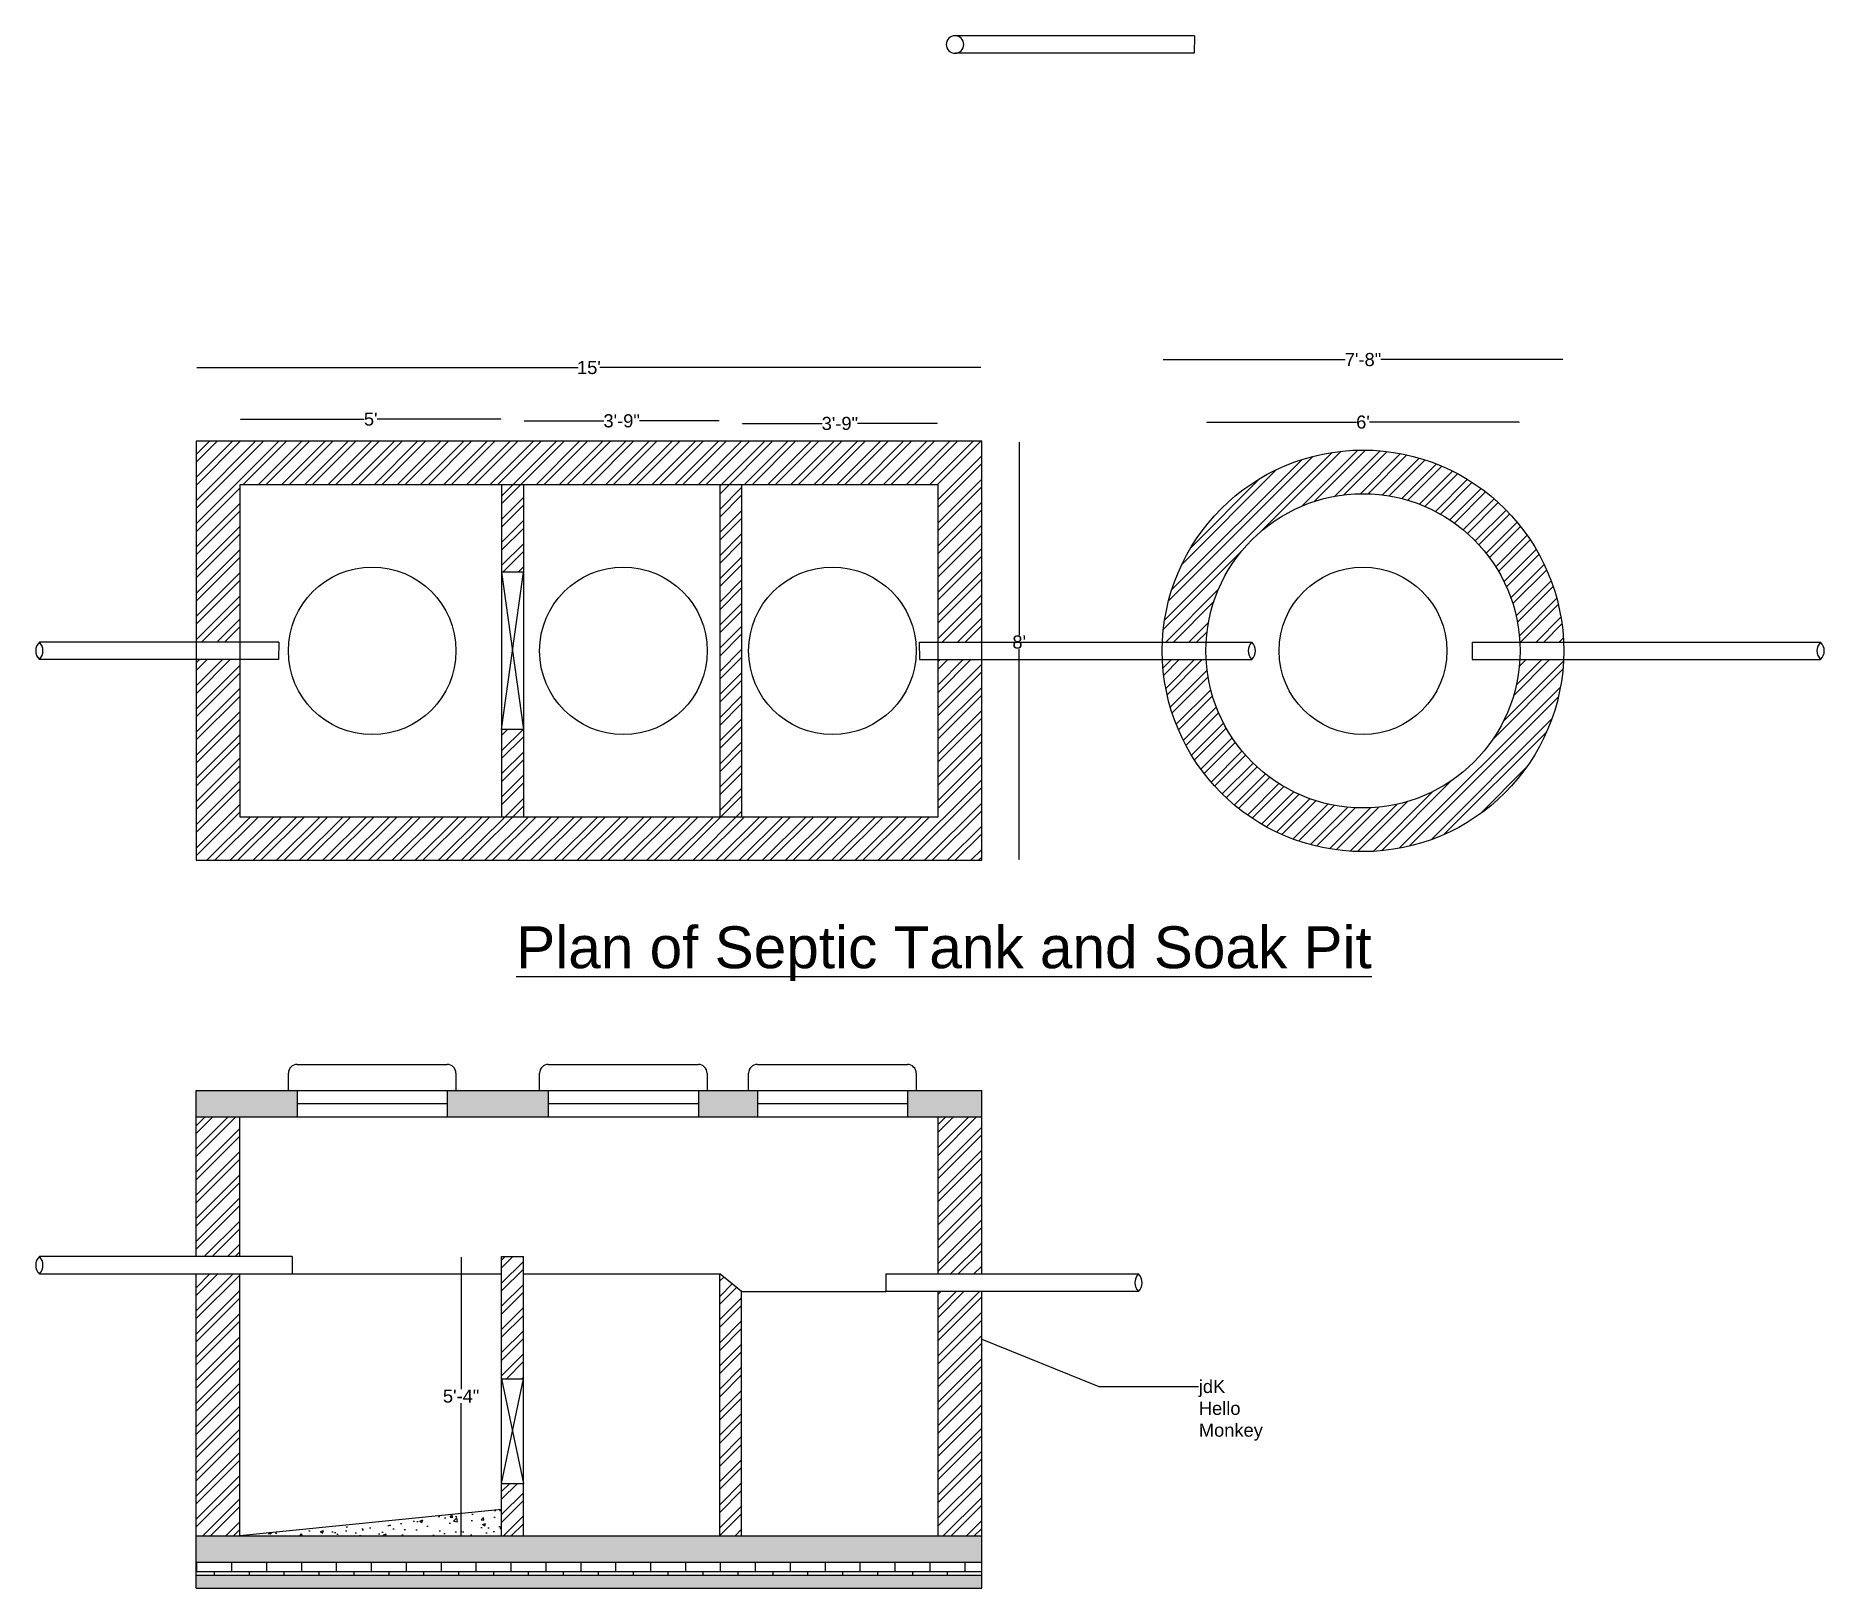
# Model space of a CAD drawing. Header units: inches. Extents: x -20 to 390, y -120 to 235.
import ezdxf

# ---------------------------------------------------------------- set-up
doc = ezdxf.new("R2010")
doc.units = ezdxf.units.IN
doc.header["$MEASUREMENT"] = 0
doc.styles.get("Standard").update_dxf_attribs({"font": 'arial.ttf'})
doc.dimstyles.get("Standard").update_dxf_attribs({"dimtxt": 3, "dimasz": 0.18, "dimexe": 0.18, "dimexo": 0.0625, "dimgap": 0.09, "dimtad": 0, "dimtih": 1, "dimtoh": 1, "dimdec": 1, "dimdsep": 46, "dimlunit": 3, "dimtxsty": 'Standard', "dimcen": 0.09, "dimse1": 1, "dimse2": 1, "dimclrd": 2, "dimadec": 0, "dimazin": 0, "dimtfac": 1, "dimtdec": 1, "dimtofl": 0, "dimtmove": 0, "dimatfit": 3, "dimfxl": 1, "dimtolj": 1, "dimtzin": 0, "dimarcsym": 0})
pattern_1 = [(45, (-182.9076, -44.3783), (-2.65165, 2.65165), []), (45, (-181.1398, -44.3783), (-2.65165, 2.65165), [])]

# ---------------------------------------------------------------- blocks, each defined once
blk = doc.blocks.new('*D1')
at = {"color": 2, "lineweight": -2, "transparency": 16777216}
for p, q in [((17.09, 159.44), (104.41, 159.44)), ((196.73, 159.44), (109.4, 159.44))]:
    blk.add_line(p, q, dxfattribs=at)
at = {"color": 2, "transparency": 16777216}
for points in [[(17.09, 159.47), (17.09, 159.41), (16.91, 159.44)], [(196.73, 159.47), (196.73, 159.41), (196.91, 159.44)]]:
    blk.add_solid(points, dxfattribs=at)
at = {"layer": 'Defpoints', "color": 0, "transparency": 16777216}
for p in [(196.91, 159.44), (16.91, 142.55), (196.91, 142.55)]:
    blk.add_point(p, dxfattribs=at)
at = {"color": 0, "transparency": 16777216, "insert": (106.91, 159.44), "char_height": 3, "attachment_point": 5}
blk.add_mtext("\\A1;15'", dxfattribs=at)
blk = doc.blocks.new('*D2')
at = {"color": 2, "lineweight": -2, "transparency": 16777216}
for p, q in [((205.51, 142.37), (205.51, 98.17)), ((205.51, 46.73), (205.51, 94.92))]:
    blk.add_line(p, q, dxfattribs=at)
at = {"color": 2, "transparency": 16777216}
for points in [[(205.48, 142.37), (205.54, 142.37), (205.51, 142.55)], [(205.48, 46.73), (205.54, 46.73), (205.51, 46.55)]]:
    blk.add_solid(points, dxfattribs=at)
at = {"layer": 'Defpoints', "color": 0, "transparency": 16777216}
for p in [(196.91, 142.55), (196.91, 46.55), (205.51, 46.55)]:
    blk.add_point(p, dxfattribs=at)
at = {"color": 0, "transparency": 16777216, "insert": (205.51, 96.55), "char_height": 3, "attachment_point": 5}
blk.add_mtext("\\A1;8'", dxfattribs=at)
blk = doc.blocks.new('*D3')
at = {"color": 2, "lineweight": -2, "transparency": 16777216}
for p, q in [((142.09, 146.63), (160.33, 146.63)), ((186.73, 146.63), (168.48, 146.63))]:
    blk.add_line(p, q, dxfattribs=at)
at = {"color": 2, "transparency": 16777216}
for points in [[(142.09, 146.66), (142.09, 146.6), (141.91, 146.63)], [(186.73, 146.66), (186.73, 146.6), (186.91, 146.63)]]:
    blk.add_solid(points, dxfattribs=at)
at = {"layer": 'Defpoints', "color": 0, "transparency": 16777216}
for p in [(186.91, 146.63), (141.91, 114.42), (186.91, 114.42)]:
    blk.add_point(p, dxfattribs=at)
at = {"color": 0, "transparency": 16777216, "insert": (164.41, 146.63), "char_height": 3, "attachment_point": 5}
blk.add_mtext('\\A1;3\'-9"', dxfattribs=at)
blk = doc.blocks.new('*D4')
at = {"color": 2, "lineweight": -2, "transparency": 16777216}
for p, q in [((27.09, 147.63), (55.44, 147.63)), ((86.73, 147.63), (58.38, 147.63))]:
    blk.add_line(p, q, dxfattribs=at)
at = {"color": 2, "transparency": 16777216}
for points in [[(27.09, 147.66), (27.09, 147.6), (26.91, 147.63)], [(86.73, 147.66), (86.73, 147.6), (86.91, 147.63)]]:
    blk.add_solid(points, dxfattribs=at)
at = {"layer": 'Defpoints', "color": 0, "transparency": 16777216}
for p in [(86.91, 147.63), (26.91, 132.55), (86.91, 132.55)]:
    blk.add_point(p, dxfattribs=at)
at = {"color": 0, "transparency": 16777216, "insert": (56.91, 147.63), "char_height": 3, "attachment_point": 5}
blk.add_mtext("\\A1;5'", dxfattribs=at)
blk = doc.blocks.new('*D5')
at = {"color": 2, "lineweight": -2, "transparency": 16777216}
for p, q in [((92.09, 147.23), (110.33, 147.23)), ((136.73, 147.23), (118.48, 147.23))]:
    blk.add_line(p, q, dxfattribs=at)
at = {"color": 2, "transparency": 16777216}
for points in [[(92.09, 147.26), (92.09, 147.2), (91.91, 147.23)], [(136.73, 147.26), (136.73, 147.2), (136.91, 147.23)]]:
    blk.add_solid(points, dxfattribs=at)
at = {"layer": 'Defpoints', "color": 0, "transparency": 16777216}
for p in [(136.91, 147.23), (91.91, 132.55), (136.91, 132.55)]:
    blk.add_point(p, dxfattribs=at)
at = {"color": 0, "transparency": 16777216, "insert": (114.41, 147.23), "char_height": 3, "attachment_point": 5}
blk.add_mtext('\\A1;3\'-9"', dxfattribs=at)
blk = doc.blocks.new('*D7')
at = {"color": 2, "lineweight": -2, "transparency": 16777216}
for p, q in [((238.47, 161.27), (280.22, 161.27)), ((330.11, 161.27), (288.35, 161.27))]:
    blk.add_line(p, q, dxfattribs=at)
at = {"color": 2, "transparency": 16777216}
for points in [[(238.47, 161.3), (238.47, 161.24), (238.29, 161.27)], [(330.11, 161.3), (330.11, 161.24), (330.29, 161.27)]]:
    blk.add_solid(points, dxfattribs=at)
at = {"layer": 'Defpoints', "color": 0, "transparency": 16777216}
for p in [(330.29, 161.27), (238.29, 94.55), (330.29, 94.55)]:
    blk.add_point(p, dxfattribs=at)
at = {"color": 0, "transparency": 16777216, "insert": (284.29, 161.27), "char_height": 3, "attachment_point": 5}
blk.add_mtext('\\A1;7\'-8"', dxfattribs=at)
blk = doc.blocks.new('*D8')
at = {"color": 2, "lineweight": -2, "transparency": 16777216}
for p, q in [((248.47, 146.94), (282.81, 146.94)), ((320.11, 146.94), (285.76, 146.94)), ((77.62, -44.4), (77.62, -74.61)), ((77.62, -108.04), (77.62, -77.84))]:
    blk.add_line(p, q, dxfattribs=at)
at = {"color": 2, "transparency": 16777216}
for points in [[(248.47, 146.97), (248.47, 146.91), (248.29, 146.94)], [(320.11, 146.97), (320.11, 146.91), (320.29, 146.94)], [(77.59, -44.4), (77.65, -44.4), (77.62, -44.22)], [(77.59, -108.04), (77.65, -108.04), (77.62, -108.22)]]:
    blk.add_solid(points, dxfattribs=at)
at = {"layer": 'Defpoints', "color": 0, "transparency": 16777216}
for p in [(320.29, 146.94), (248.29, 94.55), (320.29, 94.55), (77.62, -44.22), (86.91, -44.22), (86.91, -108.22)]:
    blk.add_point(p, dxfattribs=at)
at = {"color": 0, "transparency": 16777216, "char_height": 3, "attachment_point": 5}
for s, insert in [("\\A1;6'", (284.29, 146.94)), ('\\A1;5\'-4"', (77.62, -76.22))]:
    blk.add_mtext(s, dxfattribs=dict(at, insert=insert))

msp = doc.modelspace()

# ---------------------------------------------------------------- hatches: boundary and pattern name
h = msp.add_hatch()
h.set_pattern_fill('ANSI32', color=256, scale=10)
h.set_pattern_definition(pattern_1)
h.paths.add_polyline_path([(196.91, 92.55), (186.91, 92.55), (186.91, 56.55), (141.91, 56.55), (141.91, 132.55), (186.91, 132.55), (186.91, 96.55), (196.91, 96.55), (196.91, 142.55), (16.91, 142.55), (16.91, 96.55), (26.91, 96.55), (26.91, 132.55), (86.91, 132.55), (86.91, 112.55), (91.91, 112.55), (91.91, 132.55), (136.91, 132.55), (136.91, 56.55), (91.91, 56.55), (91.91, 76.55), (86.91, 76.55), (86.91, 56.55), (26.91, 56.55), (26.91, 92.55), (16.91, 92.55), (16.91, 46.55), (196.91, 46.55)])
h.paths.add_polyline_path([(248.34, 92.55), (238.33, 92.55, 0.957427), (330.24, 92.55), (320.23, 92.55, -0.945905)])
h.paths.add_polyline_path([(320.23, 96.55), (330.24, 96.55, 0.957427), (238.33, 96.55), (248.34, 96.55, -0.945905)])
h = msp.add_hatch()
h.set_pattern_fill('AR-CONC', color=256)
h.set_pattern_definition([(50, (-182.9076, 75.6217), (7.1726, -0.62752), [0.75, -8.25]), (355, (-182.9076, 75.622), (-1.38751, 7.52192), [0.6, -6.6]), (100.4514, (-182.31, 75.5694), (5.78509, 6.8944), [0.6374, -7.01142]), (46.1842, (-182.908, 77.622), (10.67241, -1.6552), [1.125, -12.375]), (96.6356, (-182.018, 77.484), (9.34662, 9.74119), [0.9561, -10.51714]), (351.1842, (-182.908, 77.622), (9.34662, 9.7412), [0.9, -9.9]), (21, (-181.9076, 77.1217), (5.96907, -4.02619), [0.75, -8.25]), (326, (-181.9076, 77.122), (2.43315, 7.2515), [0.6, -6.6]), (71.4514, (-181.41, 76.786), (8.40222, 3.22531), [0.6374, -7.01142]), (37.5, (-182.9076, 75.6217), (0.121599, 3.328939), [0, -6.52, 0, -6.7, 0, -6.625]), (7.5, (-182.9076, 75.6217), (2.630695, 3.944117), [0, -3.82, 0, -6.37, 0, -2.525]), (327.5, (-185.1376, 75.6217), (5.338224, -0.225549), [0, -2.5, 0, -7.8, 0, -10.35]), (317.5, (-186.1376, 75.6217), (5.83186, 1.00105), [0, -3.25, 0, -5.18, 0, -7.35])])
h.paths.add_polyline_path([(16.91, -108.22), (16.91, -114.22), (196.91, -114.22), (196.91, -108.22)])
h.paths.add_polyline_path([(40.04, -12.22), (40.04, -6.22), (16.91, -6.22), (16.91, -12.22)])
h.paths.add_polyline_path([(97.6, -12.22), (97.6, -6.22), (74.44, -6.22), (74.44, -12.22)])
h.paths.add_polyline_path([(179.91, -6.22), (179.91, -12.22), (196.91, -12.22), (196.91, -6.22)])
h.paths.add_polyline_path([(145.51, -12.22), (145.51, -6.22), (132, -6.22), (132, -12.22)])
h = msp.add_hatch()
h.set_pattern_fill('ANSI32', color=256, scale=10)
h.set_pattern_definition(pattern_1)
h.paths.add_polyline_path([(16.91, -44.22), (26.91, -44.22), (26.91, -12.22), (16.91, -12.22)])
h.paths.add_polyline_path([(26.91, -48.22), (16.91, -48.22), (16.91, -108.22), (26.91, -108.22)])
h.paths.add_polyline_path([(186.91, -48.22), (196.91, -48.22), (196.91, -12.22), (186.91, -12.22)])
h.paths.add_polyline_path([(196.91, -52.22), (186.91, -52.22), (186.91, -108.22), (196.91, -108.22)])
h.paths.add_polyline_path([(86.91, -108.22), (91.91, -108.22), (91.91, -96.22), (86.91, -96.22)])
h = msp.add_hatch()
h.set_pattern_fill('ANSI32', color=256, scale=10)
h.set_pattern_definition(pattern_1)
h.paths.add_polyline_path([(141.91, -52.22), (136.91, -48.22), (136.91, -108.22), (141.91, -108.22)])
h.paths.add_polyline_path([(86.91, -72.22), (91.91, -72.22), (91.91, -44.22), (86.91, -44.22)])
h = msp.add_hatch()
h.set_pattern_fill('AR-CONC', color=256)
h.set_pattern_definition([(50, (-182.9076, -44.3783), (7.1726, -0.62752), [0.75, -8.25]), (355, (-182.9076, -44.378), (-1.38751, 7.52192), [0.6, -6.6]), (100.4514, (-182.31, -44.4306), (5.78509, 6.8944), [0.6374, -7.01142]), (46.1842, (-182.908, -42.378), (10.6724, -1.6552), [1.125, -12.375]), (96.6356, (-182.018, -42.516), (9.3466, 9.7412), [0.9561, -10.51714]), (351.184, (-182.908, -42.378), (9.3466, 9.7412), [0.9, -9.9]), (21, (-181.9076, -42.8783), (5.96907, -4.02619), [0.75, -8.25]), (326, (-181.9076, -42.878), (2.43315, 7.2515), [0.6, -6.6]), (71.4514, (-181.41, -43.214), (8.40222, 3.22531), [0.6374, -7.01142]), (37.5, (-182.9076, -44.3783), (0.121599, 3.328939), [0, -6.52, 0, -6.7, 0, -6.625]), (7.5, (-182.9076, -44.3783), (2.630695, 3.944117), [0, -3.82, 0, -6.37, 0, -2.525]), (327.5, (-185.1376, -44.3783), (5.338224, -0.22555), [0, -2.5, 0, -7.8, 0, -10.35]), (317.5, (-186.1376, -44.3783), (5.83186, 1.00105), [0, -3.25, 0, -5.18, 0, -7.35])])
h.paths.add_polyline_path([(86.91, -102.22), (26.91, -108.22), (86.91, -108.22)])
h = msp.add_hatch()
h.set_pattern_fill('AR-B88', color=256)
h.set_pattern_definition([(0, (-182.9076, 75.622), (0, 8), []), (90, (-182.9076, 75.6217), (-4, 8), [8, -8])])
h.paths.add_polyline_path([(16.91, -114.22), (16.91, -117.22), (196.91, -117.22), (196.91, -114.22)])
h = msp.add_hatch()
h.set_pattern_fill('AR-SAND', color=256)
h.set_pattern_definition([(37.5, (-182.9076, 75.6217), (-0.0629934, 1.926824), [0, -1.52, 0, -1.7, 0, -1.625]), (7.5, (-182.9076, 75.6217), (1.769777, 2.822146), [0, -0.82, 0, -1.37, 0, -0.525]), (327.5, (-184.1376, 75.6217), (3.114142, 0.005659), [0, -0.5, 0, -1.8, 0, -2.35]), (317.5, (-184.1376, 75.6217), (3.006127, 0.877676), [0, -0.25, 0, -1.18, 0, -1.35])])
h.paths.add_polyline_path([(196.91, -120.22), (196.91, -117.22), (16.91, -117.22), (16.91, -120.22)])

# ---------------------------------------------------------------- linework, layer by layer
for p, q in [((245.66, 235.47), (190.8, 235.47)), ((245.66, 235.47), (245.61, 231.47)), ((245.61, 231.47), (190.8, 231.47)), ((26.91, 132.55), (26.91, 56.55)), ((91.91, 132.55), (26.91, 132.55)), ((86.91, 132.55), (86.91, 56.55)), ((91.91, 132.55), (91.91, 56.55)), ((141.91, 132.55), (91.91, 132.55)), ((136.91, 132.55), (136.91, 56.55)), ((186.91, 132.55), (141.91, 132.55)), ((141.91, 132.55), (141.91, 56.55)), ((186.91, 56.55), (186.91, 132.55)), ((91.91, 112.55), (86.91, 112.55)), ((86.91, 76.55), (91.91, 112.55)), ((86.91, 112.55), (91.91, 76.55)), ((35.85, 96.55), (-19.02, 96.55)), ((35.85, 96.55), (35.79, 92.55)), ((182.62, 96.55), (182.67, 92.55)), ((309.29, 96.55), (309.29, 92.55)), ((35.79, 92.55), (-19.02, 92.55)), ((91.91, 76.55), (86.91, 76.55)), ((26.91, 56.55), (86.91, 56.55)), ((86.91, 56.55), (136.91, 56.55)), ((136.91, 56.55), (186.91, 56.55)), ((38.04, -6.22), (38.04, -2.22)), ((40.04, -0.22), (74.44, -0.22)), ((76.44, -2.22), (76.44, -6.22)), ((95.6, -6.22), (95.6, -2.22)), ((97.6, -0.22), (132, -0.22)), ((134, -2.22), (134, -6.22)), ((143.51, -6.22), (143.51, -2.22)), ((145.51, -0.22), (179.91, -0.22)), ((181.91, -2.22), (181.91, -6.22)), ((16.91, -6.22), (196.91, -6.22)), ((16.91, -44.22), (16.91, -6.22)), ((40.04, -6.22), (40.04, -12.22)), ((74.44, -6.22), (74.44, -12.22)), ((97.6, -6.22), (97.6, -12.22)), ((132, -6.22), (132, -12.22)), ((145.51, -6.22), (145.51, -12.22)), ((179.91, -6.22), (179.91, -12.22)), ((196.91, -48.22), (196.91, -6.22)), ((16.91, -12.22), (196.91, -12.22)), ((26.91, -44.22), (26.91, -12.22)), ((74.44, -9.22), (40.04, -9.22)), ((132, -9.22), (97.6, -9.22)), ((179.91, -9.22), (145.51, -9.22)), ((186.91, -48.22), (186.91, -12.22)), ((38.91, -44.22), (-19.02, -44.22)), ((38.91, -44.22), (38.91, -48.22)), ((86.91, -108.22), (86.91, -44.22)), ((86.91, -44.22), (91.91, -44.22)), ((91.91, -108.22), (91.91, -44.22)), ((-19.02, -48.22), (38.91, -48.22)), ((16.91, -120.22), (16.91, -48.22)), ((26.91, -108.22), (26.91, -48.22)), ((38.91, -48.22), (86.91, -48.22)), ((91.91, -48.22), (136.91, -48.22)), ((136.91, -108.22), (136.91, -48.22)), ((141.91, -52.22), (136.91, -48.22)), ((174.91, -48.22), (232.83, -48.22)), ((174.91, -48.22), (174.91, -52.22)), ((141.91, -108.22), (141.91, -52.22)), ((141.91, -52.22), (174.91, -52.22)), ((232.83, -52.22), (174.91, -52.22)), ((186.91, -108.22), (186.91, -52.22)), ((196.91, -120.22), (196.91, -52.22)), ((86.91, -72.22), (91.91, -72.22)), ((86.91, -72.22), (91.91, -96.22)), ((86.91, -96.22), (91.91, -72.22)), ((86.91, -96.22), (91.91, -96.22)), ((86.91, -102.22), (26.91, -108.22)), ((86.91, -108.22), (86.91, -102.22)), ((16.91, -108.22), (196.91, -108.22)), ((16.91, -114.22), (196.91, -114.22)), ((16.91, -117.22), (196.91, -117.22)), ((16.91, -120.22), (196.91, -120.22))]:
    msp.add_line(p, q)
msp.add_lwpolyline([(16.91, 46.55), (196.91, 46.55), (196.91, 142.55), (16.91, 142.55)], close=True)
for points in [[(182.62, 96.55), (186.91, 96.55), (258.8, 96.55)], [(309.29, 96.55), (317.26, 96.55), (389.15, 96.55)], [(182.67, 92.55), (186.91, 92.55), (258.8, 92.55)], [(309.29, 92.55), (317.26, 92.55), (389.15, 92.55)]]:
    msp.add_lwpolyline(points)
for centre, radius in [((284.29, 94.55), 46), ((284.29, 94.55), 36), ((57.24, 94.55), 19.2), ((114.8, 94.55), 19.2), ((162.71, 94.55), 19.2), ((284.29, 94.55), 19.2)]:
    msp.add_circle(centre, radius)
for centre, radius, start, end in [((190.8, 233.47), 2, 90, 270), ((190.8, 233.47), 2, 270, 90), ((-17.02, 94.55), 2.83, 135, 225), ((-21.02, 94.55), 2.83, 315, 45), ((260.8, 94.55), 2.83, 135, 225), ((256.8, 94.55), 2.83, 315, 45), ((391.15, 94.55), 2.83, 135, 225), ((387.15, 94.55), 2.83, 315, 45), ((40.04, -2.22), 2, 90, 180), ((74.44, -2.22), 2, 0, 90), ((97.6, -2.22), 2, 90, 180), ((132, -2.22), 2, 0, 90), ((145.51, -2.22), 2, 90, 180), ((179.91, -2.22), 2, 0, 90), ((-17.02, -46.22), 2.83, 135, 225), ((-21.02, -46.22), 2.83, 315, 45), ((234.83, -50.22), 2.83, 135, 225), ((230.83, -50.22), 2.83, 315, 45)]:
    msp.add_arc(centre, radius, start, end)

# ---------------------------------------------------------------- texts
at = {"insert": (90.25, 31.43), "char_height": 9.6, "attachment_point": 1}
msp.add_mtext_dynamic_manual_height_columns('{\\LPlan of Septic Tank and Soak Pit      }', width=7505.9838, gutter_width=48, heights=[0], dxfattribs=at)
at = {"insert": (246.67, -72.5), "char_height": 3, "width": 2, "attachment_point": 1}
msp.add_mtext('\\A1;jdK\\PHello Monkey', dxfattribs=at)

# ---------------------------------------------------------------- dimensions: what is measured, and where the dimension line sits
for base, p1, p2, picture, middle in [((196.91, 159.44), (16.91, 142.55), (196.91, 142.55), '*D1', (106.91, 159.44)), ((330.29, 161.27), (238.29, 94.55), (330.29, 94.55), '*D7', (284.29, 161.27)), ((320.29, 146.94), (248.29, 94.55), (320.29, 94.55), '*D8', (284.29, 146.94))]:
    dim = msp.add_linear_dim(base=base, p1=p1, p2=p2, dimstyle='Standard')
    dim.commit()
    dim.dimension.update_dxf_attribs({"geometry": picture, "text_midpoint": middle})
for base, p1, p2, picture, middle in [((86.91, 147.63), (26.91, 132.55), (86.91, 132.55), '*D4', (56.91, 147.63)), ((136.91, 147.23), (91.91, 132.55), (136.91, 132.55), '*D5', (114.41, 147.23)), ((186.91, 146.63), (141.91, 114.42), (186.91, 114.42), '*D3', (164.41, 146.63))]:
    dim = msp.add_linear_dim(base=base, p1=p1, p2=p2, dimstyle='Standard')
    dim.commit()
    dim.dimension.update_dxf_attribs({"geometry": picture, "text_midpoint": middle, "dimtype": 160})
dim = msp.add_linear_dim(base=(77.62, -44.22), p1=(86.91, -108.22), p2=(86.91, -44.22), angle=90, dimstyle='Standard')
dim.commit()
dim.dimension.update_dxf_attribs({"geometry": '*D8', "text_midpoint": (77.62, -76.22)})
dim = msp.add_linear_dim(base=(205.51, 46.55), p1=(196.91, 142.55), p2=(196.91, 46.55), angle=90, dimstyle='Standard')
dim.commit()
dim.dimension.update_dxf_attribs({"geometry": '*D2', "text_midpoint": (205.51, 96.55), "dimtype": 160})

# ---------------------------------------------------------------- leaders
at = {"annotation_type": 0, "has_hookline": 1, "hookline_direction": 0, "text_width": 14.33}
msp.add_leader([(196.91, -63.19), (223.75, -74), (246.58, -74)], dimstyle='Standard', override={"dimgap": 0.09, "dimtad": 0}, dxfattribs=at)

doc.saveas('drawing.dxf')
